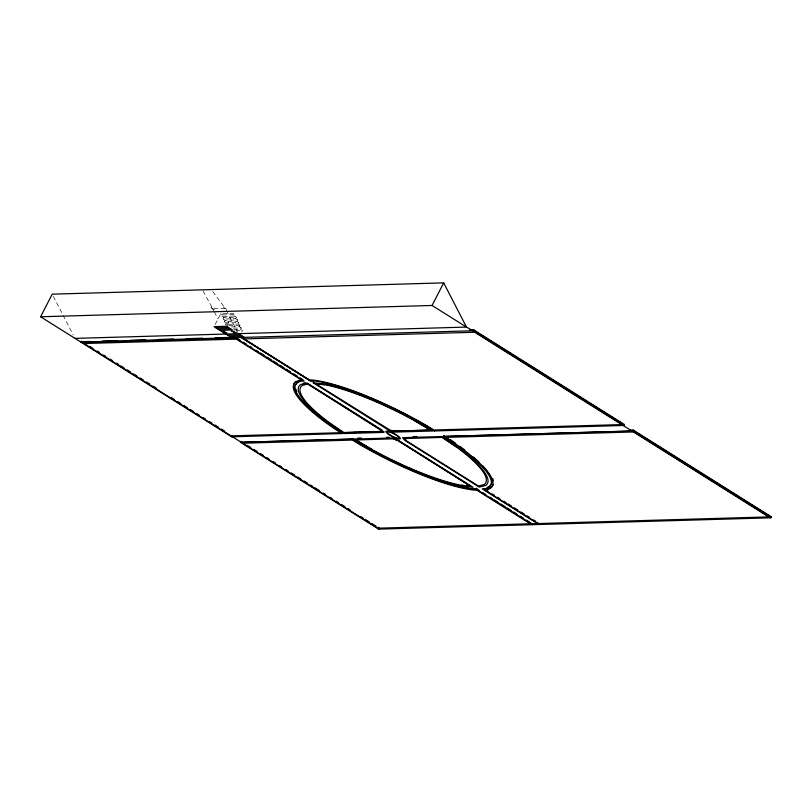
<?xml version="1.0" encoding="UTF-8"?>
<svg xmlns="http://www.w3.org/2000/svg" width="812" height="812" viewBox="0 0 812 812"><rect width="100%" height="100%" fill="white"/><g stroke="black" fill="none" stroke-linecap="round" stroke-linejoin="round"><path stroke-width="0.61" stroke-dasharray="4.06 3.04" d="M215.18 324.435L220.691 313.726L233.186 313.371L235.145 314.599L234.414 316.03L221.909 316.396L222.65 314.954L235.145 314.599M223.127 319.065L223.868 317.624L236.373 317.269L235.632 318.7L223.127 319.065L225.097 320.293L237.591 319.928L236.86 321.369L224.356 321.725L225.097 320.293M225.574 324.394L226.315 322.953L238.819 322.597L238.078 324.029L225.574 324.394L227.533 325.622M227.116 325.176L230.527 318.558M231.491 326.921L239.296 326.698L240.037 325.267L238.078 324.029M233.876 329.56L240.525 329.367L241.255 327.926L239.296 326.698M241.743 332.027L242.483 330.596L240.525 329.367M228.71 325.592L240.037 325.267M233.45 328.149L241.255 327.926M235.845 330.788L242.483 330.596M223.412 307.22L227.269 309.646M234.414 316.03L236.373 317.269M235.632 318.7L237.591 319.928M236.86 321.369L238.819 322.597M210.907 307.586L215.748 310.631M220.691 313.726L222.65 314.954M221.909 316.396L223.868 317.624M224.356 321.725L226.315 322.953M211.496 307.565L213.83 310.793M212.774 291.559L225.289 308.408L212.785 308.763L203.061 290.95M226.335 310.438L237.754 332.585M214.358 311.808L218.022 318.923M53.359 296.38L73.293 335.062"/><path stroke-width="1.22" d="M234.851 337.569L304.104 381.082L301.09 381.173A109.711 23.934 27.2 0 0 336.412 429.355L343.06 433.527L231.684 436.805L40.6 316.771L52.212 294.167L443.687 282.87L466.474 327.084L474.015 331.306L474.512 330.342M81.383 341.111L80.885 342.075L473.132 330.758L623.931 425.478L624.428 424.514L473.629 329.784L469.833 329.895M89.868 341.446L82.266 341.659L81.768 342.634L235.724 338.117M343.527 432.623L230.994 435.861L84.012 343.527L84.509 342.562M233.064 337.305L232.608 338.208L214.053 326.647L226.548 326.282L232.435 329.976L219.93 330.332M84.012 343.527L236.383 339.132L236.881 338.168L240.098 340.187M231.684 436.805L232.181 435.831M232.465 436.785L241.265 442.296L351.89 439.059L359.087 443.575A109.711 23.934 27.2 0 0 473.305 489.169L477.192 489.118L479.334 490.468M629.452 430.157L633.248 430.055L771.4 516.838L770.903 517.812L378.656 529.13L240.484 442.317L240.981 441.352M241.265 442.296L240.484 442.317M771.4 516.838L377.966 528.186L242.737 443.22L243.235 442.256L353.047 439.109L356.011 440.957M343.923 432.593L381.884 431.436L343.923 432.593L329.611 422.808A104.149 22.716 27.2 0 1 302.318 385.426L307.931 383.995L380.412 429.944M313.259 382.797L323.744 383.863A106.027 23.132 27.2 0 1 414.485 420.18L432.969 430.989L393.759 432.126L387.943 429.721L313.259 382.797L313.645 382.046M325.003 384.705L315.716 383.832L324.973 384.766A104.149 22.716 27.2 0 1 414.11 420.433L430.614 430.096L414.14 420.372M341.273 431.72L340.776 432.684L335.407 429.325A111.589 24.34 27.2 0 1 299.486 380.32L303.566 380.209M242.737 443.22L352.55 440.074L353.047 439.109M394.104 437.922L393.607 438.886L398.327 440.774L470.605 486.185L461.317 485.312A104.149 22.716 27.2 0 1 372.18 449.645L355.707 439.921L372.211 449.574M40.6 316.771L432.065 305.474L443.687 282.87M380.219 429.396L307.9 384.056M383.711 432.41L381.691 429.893L307.007 382.98L300.684 384.533A106.027 23.132 27.2 0 0 328.434 422.656L344.501 433.547L383.711 432.41L384.096 431.659L381.559 431.74M430.644 430.035L392.683 431.192L430.614 430.096M398.327 440.774L470.574 486.246L461.358 485.241M405.878 440.134L404.467 438.51L406.101 440.611L478.39 486.023L484.003 484.591M473.132 330.758L473.629 329.784M474.705 332.25L621.677 424.585L433.74 430.005L427.812 426.29A111.589 24.34 27.2 0 0 311.646 379.925L309.595 379.986L244.199 338.908L474.705 332.25L475.203 331.286L479.486 333.976M377.966 528.186L378.463 527.211L379.153 528.165L378.656 529.13M427.234 426.442L434.43 430.949L427.264 426.371A109.711 23.934 27.2 0 0 313.056 380.787L310.326 380.869L241.093 337.386L310.326 380.869L313.016 380.848M404.437 438.571L442.398 437.414L456.75 447.138M485.261 488.773A109.711 23.934 27.2 0 0 449.939 440.591L443.291 436.43L443.758 435.516L448.508 438.5M445.514 437.394L446.011 436.42L633.928 430.999L769.147 515.935L768.649 516.909L633.431 431.964L445.514 437.394L450.873 440.754A111.589 24.34 27.2 0 1 486.804 489.758L484.459 489.839L484.957 488.865M476.492 488.174L476.035 489.078L531.149 523.699M352.55 440.074L358.468 443.788A111.589 24.34 27.2 0 0 474.634 490.154L476.695 490.093L477.192 489.118M530.835 522.816L530.337 523.791L476.695 490.093M532.581 524.684L533.078 523.72M537.859 522.613L537.402 523.517L482.247 488.875L487.301 488.794A111.589 24.34 27.2 0 0 493.087 484.662M538.833 524.501L539.33 523.537M623.149 425.508L631.969 431.04L443.291 436.43M633.248 430.055L632.751 431.02L770.903 517.812M633.431 431.964L633.928 430.999M303.17 383.264L305.282 382.746M216.012 327.875L228.517 327.51M217.971 329.104L230.476 328.748M221.889 331.57L225.015 331.479M231.268 331.296L234.394 331.205M223.848 332.798L226.974 332.707M233.227 332.524L236.353 332.433M75.008 338.381L466.474 327.084L432.065 305.474M227.766 335.265L240.271 334.899M229.725 336.493L242.23 336.127M102.535 341.07L117.75 340.634M130.417 340.269L145.622 339.832M158.299 339.467L173.504 339.03M186.181 338.665L202.655 338.188M215.322 337.822L230.537 337.386M353.738 432.542L356.265 432.471M410.598 430.888L413.125 430.817M434.43 430.949L623.931 425.478M357.524 438.165L361.32 438.054M386.613 437.323L389.151 437.252M413.095 436.602L416.891 436.501M355.676 439.982L393.647 438.825L397.068 440.327M389.283 429.629L315.746 383.772M389.252 429.69L392.714 431.121M335.904 428.36L339.122 430.37M481.638 335.326L485.931 338.025M488.073 339.375L492.366 342.065M494.508 343.415L510.606 353.524M512.748 354.874L517.041 357.564M519.183 358.914L523.476 361.614M525.618 362.954L542.781 373.743M544.933 375.093L573.901 393.282M576.043 394.632L580.336 397.332M582.478 398.672L586.771 401.372M588.913 402.722L599.642 409.461M601.793 410.811L622.175 423.61M238.312 333.671L244.189 337.366M483.769 488.631L488.012 491.301M492.255 493.96L494.376 495.3M497.563 497.299L499.684 498.629M503.927 501.298L506.049 502.628M508.17 503.958L511.347 505.957M514.524 507.957L517.711 509.956M520.888 511.956L524.075 513.955M527.252 515.955L529.373 517.285M533.616 519.954L535.737 521.284M484.459 489.839L538.143 523.557M243.316 342.207L246.533 344.227M249.751 346.247L251.903 347.597M256.196 350.297L258.338 351.647M260.49 352.987L264.773 355.686M266.925 357.036L271.218 359.726M273.36 361.076L277.653 363.776M279.795 365.126L284.088 367.816M286.23 369.166L290.523 371.866M293.741 373.885L296.959 375.905M300.186 377.925L302.328 379.275L301.831 380.239L236.383 339.132M482.551 492.488L485.769 494.508M490.062 497.208L492.204 498.558M494.356 499.908L498.649 502.598M500.791 503.947L505.084 506.647M507.226 507.987L511.519 510.687M513.661 512.037L516.889 514.057M520.106 516.077L523.324 518.097M526.541 520.127L529.759 522.146M82.266 341.659L86.549 344.349M89.756 346.369L92.974 348.389M97.257 351.078L99.399 352.428M103.682 355.118L105.824 356.458M110.107 359.148L112.249 360.498M116.532 363.187L118.674 364.527M120.815 365.877L124.023 367.897M127.24 369.917L130.448 371.926M133.665 373.946L136.873 375.966M140.09 377.986L143.298 380.006M146.515 382.026L149.723 384.035M152.94 386.055L156.148 388.075M171.139 397.494L174.357 399.514M177.564 401.524L180.782 403.544M183.989 405.564L187.207 407.583M190.414 409.603L193.632 411.623M196.839 413.633L198.981 414.983M203.264 417.672L205.406 419.022M209.689 421.712L211.83 423.052M215.048 425.072L218.255 427.092M221.473 429.112L224.68 431.121M242.047 442.022L244.189 443.372M247.406 445.392L250.624 447.412M253.831 449.432L257.049 451.442M260.256 453.461L263.474 455.481M266.691 457.501L268.833 458.851M273.116 461.541L275.258 462.891M279.541 465.58L281.683 466.92M285.966 469.62L288.108 470.96M291.325 472.98L294.533 475M297.75 477.02L300.958 479.039M304.175 481.059L307.393 483.079M310.6 485.089L312.742 486.439M314.883 487.789L319.167 490.478M323.45 493.168L325.592 494.518M329.885 497.208L332.027 498.548M336.31 501.248L338.452 502.587M341.659 504.607L344.877 506.627M348.094 508.647L350.236 509.987M360.944 516.716L363.086 518.066M365.227 519.416L369.511 522.106M371.652 523.446L375.936 526.146M443.19 436.45L446.204 438.49M442.367 437.485L456.709 447.199A104.149 22.716 27.2 0 1 483.972 484.652M380.442 429.883L381.853 431.507M475.142 489.189A111.589 24.34 27.2 0 1 472.026 488.814M469.813 488.479A111.589 24.34 27.2 0 1 458.739 486.165M456.364 485.556A111.589 24.34 27.2 0 1 450.873 484.023M448.589 483.343A111.589 24.34 27.2 0 1 440.266 480.663M432.106 477.771A111.589 24.34 27.2 0 1 424.29 474.776M419.713 472.929A111.589 24.34 27.2 0 1 413.927 470.503M399.159 463.896A111.589 24.34 27.2 0 1 391.171 460.069M377.651 453.187A111.589 24.34 27.2 0 1 375.408 452M368.709 448.356A111.589 24.34 27.2 0 1 366.506 447.128M332.615 426.097A111.589 24.34 27.2 0 1 322.293 418.616M320.395 417.155A111.589 24.34 27.2 0 1 311.534 409.857M308.651 407.269A111.589 24.34 27.2 0 1 295.375 381.711M492.651 478.349A111.589 24.34 27.2 0 1 493.351 480.724M296.847 391.78A109.711 23.934 27.2 0 1 295.781 388.958M295.872 384.33A109.711 23.934 27.2 0 1 301.556 380.27M450.406 439.688A109.711 23.934 27.2 0 1 455.765 443.393M459.876 446.346A109.711 23.934 27.2 0 1 464.728 449.99M473.386 457.014A109.711 23.934 27.2 0 1 478.958 462.079M482.866 466.027A109.711 23.934 27.2 0 1 487.119 487.444M485.606 485.546L479.283 487.098L404.599 440.185L402.579 437.668L441.789 436.531L457.856 447.422A106.027 23.132 27.2 0 1 485.606 485.546M392.521 437.952L353.322 439.089L371.805 449.909A106.027 23.132 27.2 0 0 462.546 486.215L473.031 487.281L398.347 440.358L392.521 437.952M388.633 433.892A6.587 1.441 27.2 0 0 398.692 438.267A6.587 1.441 27.2 0 0 392.105 432.958A6.587 1.441 27.2 0 0 388.633 433.892M387.608 433.638A8.09 1.766 27.2 0 0 399.961 438.998A8.09 1.766 27.2 0 0 391.861 432.481A8.09 1.766 27.2 0 0 387.608 433.638"/></g></svg>
